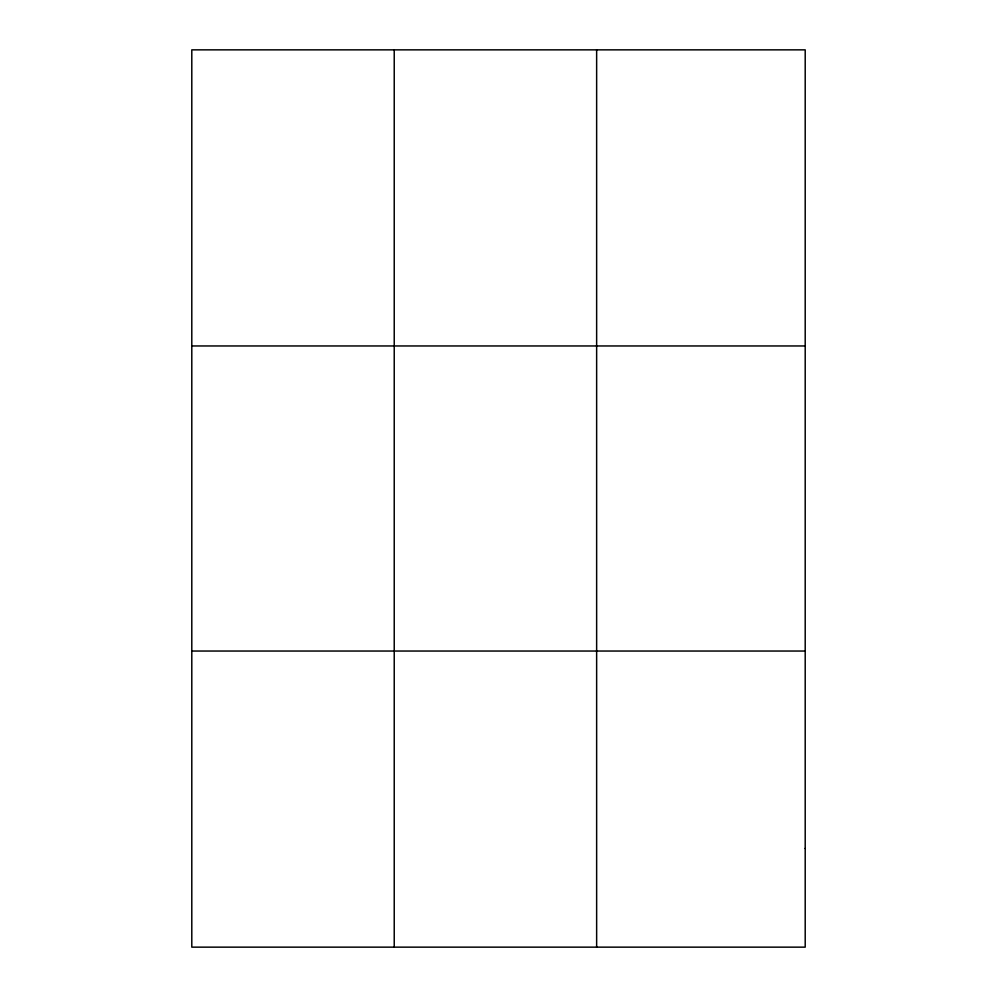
<?xml version="1.0" encoding="UTF-8"?>
<svg xmlns="http://www.w3.org/2000/svg" width="997" height="997" viewBox="0 0 997 997"><rect width="100%" height="100%" fill="white"/><g stroke="black" fill="none" stroke-linecap="round" stroke-linejoin="round"><path stroke-width="1.5" d="M394.226 49.85L394.226 947.15M596.642 49.85L596.642 947.15M191.798 345.959L805.202 345.959M191.798 651.041L805.202 651.041M805.202 848.447L805.202 947.15L191.798 947.15L191.798 49.85L805.202 49.85L805.202 848.447"/></g></svg>
